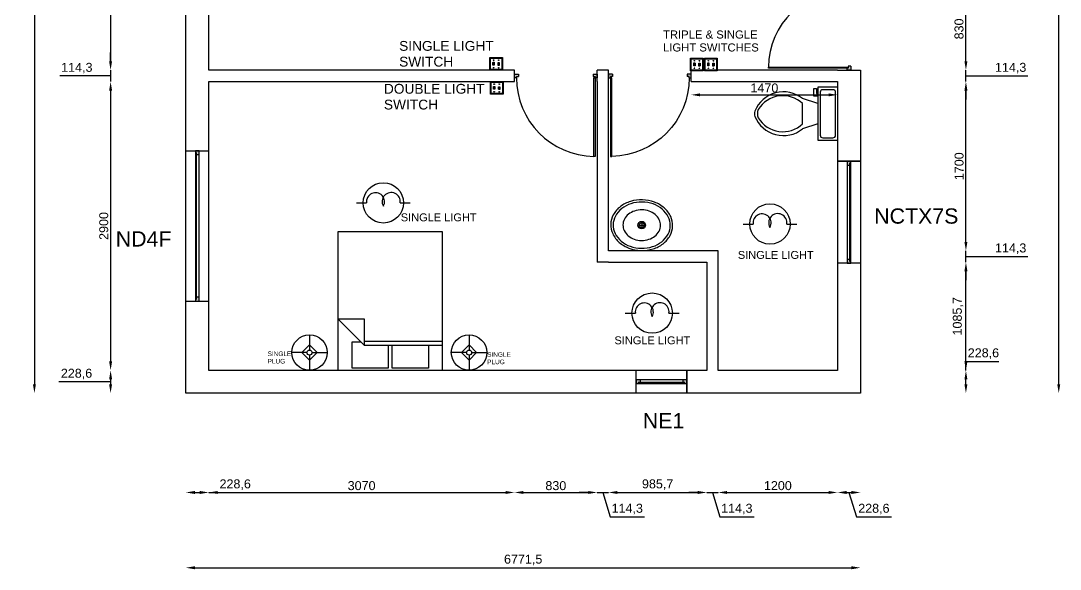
# Model space of a CAD drawing. Header units: millimetres. Extents: x 5556507 to 5811433, y 7824531 to 7923252.
# Drawn here: x 5651274 to 5661710, y 7835962 to 7841470 of the extents above; entities that cross this region are included whole.
import ezdxf

# ---------------------------------------------------------------- set-up
doc = ezdxf.new("R2010")
doc.units = ezdxf.units.MM
for name, color, linetype in [('blocks', 31, 'Continuous'), ('dimensions', 251, 'Continuous'), ('doors', 142, 'Continuous'), ('text', 8, 'Continuous'), ('wall', 7, 'Continuous'), ('windows', 22, 'Continuous')]:
    doc.layers.add(name, color=color, linetype=linetype)
doc.styles.get("Standard").update_dxf_attribs({"font": 'arial.ttf'})
doc.dimstyles.new('ISO-25', dxfattribs={"dimscale": 31, "dimtxt": 2.5, "dimasz": 2.5, "dimexe": 1.25, "dimexo": 0.625, "dimtad": 1, "dimtxsty": 'Standard', "dimcen": 2.5, "dimse1": 1, "dimse2": 1, "dimadec": 0, "dimazin": 0, "dimtfac": 1, "dimtmove": 0, "dimatfit": 3, "dimfxl": 1, "dimarcsym": 0})

# ---------------------------------------------------------------- blocks, each defined once
blk = doc.blocks.new('D')
at = {"layer": 'doors'}
h = blk.add_hatch(color=256, dxfattribs=at)
h.dxf.hatch_style = 1
h.paths.add_polyline_path([(0, 19), (-20, 19), (-20, 7), (-40, 7), (-40, -19), (0, -19)])
h.paths.add_polyline_path([(-830, -19), (-790, -19), (-790, 7), (-810, 7), (-810, 19), (-830, 19)])
for p, q in [((-790, -19), (-790, 7)), ((-40, -19), (-40, 7))]:
    blk.add_line(p, q, dxfattribs=at)
blk.add_lwpolyline([(-810, 19), (-810, 809), (-798, 809), (-798, 19)], close=True, dxfattribs=at)
for points in [[(-790, -19), (-830, -19), (-830, 19), (-810, 19)], [(-790, 7), (-810, 7), (-810, 19)], [(-20, 19), (0, 19), (0, -19), (-40, -19)], [(-20, 19), (-20, 7), (-40, 7)]]:
    blk.add_lwpolyline(points, dxfattribs=at)
blk.add_arc((-810, 19), 790, 0, 89.1298, dxfattribs=at)
blk = doc.blocks.new('*D162')
at = {"layer": 'Defpoints', "color": 0, "transparency": 16777216}
for p in [(5653161, 7837959), (5652932, 7837730), (5653161, 7836733)]:
    blk.add_point(p, dxfattribs=at)
at = {"layer": 'dimensions', "color": 0, "lineweight": -2, "transparency": 16777216}
for p, q in [((5653022, 7836733), (5653071, 7836733)), ((5653161, 7836733), (5653603, 7836733))]:
    blk.add_line(p, q, dxfattribs=at)
at = {"layer": 'dimensions', "color": 0, "transparency": 16777216}
for points in [[(5653022, 7836748), (5653022, 7836718), (5652932, 7836733)], [(5653071, 7836748), (5653071, 7836718), (5653161, 7836733)]]:
    blk.add_solid(points, dxfattribs=at)
at = {"layer": 'dimensions', "color": 0, "transparency": 16777216, "insert": (5653427, 7836811), "char_height": 90, "attachment_point": 5}
blk.add_mtext('228,6', dxfattribs=at)
blk = doc.blocks.new('*D163')
at = {"layer": 'Defpoints', "color": 0, "transparency": 16777216}
for p in [(5656231, 7840859), (5653161, 7837959), (5656231, 7836733)]:
    blk.add_point(p, dxfattribs=at)
at = {"layer": 'dimensions', "color": 0, "lineweight": -2, "transparency": 16777216}
blk.add_line((5653251, 7836733), (5656141, 7836733), dxfattribs=at)
at = {"layer": 'dimensions', "color": 0, "transparency": 16777216}
for points in [[(5653251, 7836748), (5653251, 7836718), (5653161, 7836733)], [(5656141, 7836748), (5656141, 7836718), (5656231, 7836733)]]:
    blk.add_solid(points, dxfattribs=at)
at = {"layer": 'dimensions', "color": 0, "transparency": 16777216, "insert": (5654696, 7836801), "char_height": 90, "attachment_point": 5}
blk.add_mtext('3070', dxfattribs=at)
blk = doc.blocks.new('*D130')
at = {"layer": 'Defpoints', "color": 0, "transparency": 16777216}
for p in [(5656231, 7840859), (5657061, 7839045), (5657061, 7836733)]:
    blk.add_point(p, dxfattribs=at)
at = {"layer": 'dimensions', "color": 0, "lineweight": -2, "transparency": 16777216}
blk.add_line((5656321, 7836733), (5656971, 7836733), dxfattribs=at)
at = {"layer": 'dimensions', "color": 0, "transparency": 16777216}
for points in [[(5656321, 7836748), (5656321, 7836718), (5656231, 7836733)], [(5656971, 7836748), (5656971, 7836718), (5657061, 7836733)]]:
    blk.add_solid(points, dxfattribs=at)
at = {"layer": 'dimensions', "color": 0, "transparency": 16777216, "insert": (5656646, 7836801), "char_height": 90, "attachment_point": 5}
blk.add_mtext('830', dxfattribs=at)
blk = doc.blocks.new('*D131')
at = {"layer": 'Defpoints', "color": 0, "transparency": 16777216}
for p in [(5657175, 7839159), (5657061, 7839045), (5657175, 7836733)]:
    blk.add_point(p, dxfattribs=at)
at = {"layer": 'dimensions', "color": 0, "lineweight": -2, "transparency": 16777216}
for p, q in [((5656971, 7836733), (5656881, 7836733)), ((5657061, 7836733), (5657175, 7836733)), ((5657061, 7836733), (5657175, 7836733)), ((5657118, 7836733), (5657191, 7836488)), ((5657265, 7836733), (5657355, 7836733)), ((5657191, 7836488), (5657536, 7836488))]:
    blk.add_line(p, q, dxfattribs=at)
at = {"layer": 'dimensions', "color": 0, "transparency": 16777216}
for points in [[(5656971, 7836748), (5656971, 7836718), (5657061, 7836733)], [(5657265, 7836748), (5657265, 7836718), (5657175, 7836733)]]:
    blk.add_solid(points, dxfattribs=at)
at = {"layer": 'dimensions', "color": 0, "transparency": 16777216, "insert": (5657363, 7836566), "char_height": 90, "attachment_point": 5}
blk.add_mtext('114,3', dxfattribs=at)
blk = doc.blocks.new('*D132')
at = {"layer": 'Defpoints', "color": 0, "transparency": 16777216}
for p in [(5657175, 7839159), (5658161, 7837959), (5658161, 7836733)]:
    blk.add_point(p, dxfattribs=at)
at = {"layer": 'dimensions', "color": 0, "lineweight": -2, "transparency": 16777216}
blk.add_line((5657265, 7836733), (5658071, 7836733), dxfattribs=at)
at = {"layer": 'dimensions', "color": 0, "transparency": 16777216}
for points in [[(5657265, 7836748), (5657265, 7836718), (5657175, 7836733)], [(5658071, 7836748), (5658071, 7836718), (5658161, 7836733)]]:
    blk.add_solid(points, dxfattribs=at)
at = {"layer": 'dimensions', "color": 0, "transparency": 16777216, "insert": (5657668, 7836811), "char_height": 90, "attachment_point": 5}
blk.add_mtext('985,7', dxfattribs=at)
blk = doc.blocks.new('*D133')
at = {"layer": 'Defpoints', "color": 0, "transparency": 16777216}
for p in [(5658161, 7837959), (5658275, 7837959), (5658275, 7836733)]:
    blk.add_point(p, dxfattribs=at)
at = {"layer": 'dimensions', "color": 0, "lineweight": -2, "transparency": 16777216}
for p, q in [((5658071, 7836733), (5657981, 7836733)), ((5658161, 7836733), (5658275, 7836733)), ((5658161, 7836733), (5658275, 7836733)), ((5658218, 7836733), (5658291, 7836488)), ((5658365, 7836733), (5658455, 7836733)), ((5658291, 7836488), (5658636, 7836488))]:
    blk.add_line(p, q, dxfattribs=at)
at = {"layer": 'dimensions', "color": 0, "transparency": 16777216}
for points in [[(5658071, 7836748), (5658071, 7836718), (5658161, 7836733)], [(5658365, 7836748), (5658365, 7836718), (5658275, 7836733)]]:
    blk.add_solid(points, dxfattribs=at)
at = {"layer": 'dimensions', "color": 0, "transparency": 16777216, "insert": (5658463, 7836566), "char_height": 90, "attachment_point": 5}
blk.add_mtext('114,3', dxfattribs=at)
blk = doc.blocks.new('*D134')
at = {"layer": 'Defpoints', "color": 0, "transparency": 16777216}
for p in [(5658275, 7837959), (5659475, 7837959), (5659475, 7836733)]:
    blk.add_point(p, dxfattribs=at)
at = {"layer": 'dimensions', "color": 0, "lineweight": -2, "transparency": 16777216}
blk.add_line((5658365, 7836733), (5659385, 7836733), dxfattribs=at)
at = {"layer": 'dimensions', "color": 0, "transparency": 16777216}
for points in [[(5658365, 7836748), (5658365, 7836718), (5658275, 7836733)], [(5659385, 7836748), (5659385, 7836718), (5659475, 7836733)]]:
    blk.add_solid(points, dxfattribs=at)
at = {"layer": 'dimensions', "color": 0, "transparency": 16777216, "insert": (5658875, 7836801), "char_height": 90, "attachment_point": 5}
blk.add_mtext('1200', dxfattribs=at)
blk = doc.blocks.new('*D128')
at = {"layer": 'Defpoints', "color": 0, "transparency": 16777216}
for p in [(5659475, 7837959), (5659704, 7837730), (5659704, 7836733)]:
    blk.add_point(p, dxfattribs=at)
at = {"layer": 'dimensions', "color": 0, "lineweight": -2, "transparency": 16777216}
for p, q in [((5659565, 7836733), (5659614, 7836733)), ((5659589, 7836733), (5659663, 7836488)), ((5659663, 7836488), (5660015, 7836488))]:
    blk.add_line(p, q, dxfattribs=at)
at = {"layer": 'dimensions', "color": 0, "transparency": 16777216}
for points in [[(5659565, 7836748), (5659565, 7836718), (5659475, 7836733)], [(5659614, 7836748), (5659614, 7836718), (5659704, 7836733)]]:
    blk.add_solid(points, dxfattribs=at)
at = {"layer": 'dimensions', "color": 0, "transparency": 16777216, "insert": (5659839, 7836566), "char_height": 90, "attachment_point": 5}
blk.add_mtext('228,6', dxfattribs=at)
blk = doc.blocks.new('*D129')
at = {"layer": 'Defpoints', "color": 0, "transparency": 16777216}
for p in [(5652932, 7837730), (5659704, 7837730), (5659704, 7835977)]:
    blk.add_point(p, dxfattribs=at)
at = {"layer": 'dimensions', "color": 0, "lineweight": -2, "transparency": 16777216}
blk.add_line((5653022, 7835977), (5659614, 7835977), dxfattribs=at)
at = {"layer": 'dimensions', "color": 0, "transparency": 16777216}
for points in [[(5653022, 7835992), (5653022, 7835962), (5652932, 7835977)], [(5659614, 7835992), (5659614, 7835962), (5659704, 7835977)]]:
    blk.add_solid(points, dxfattribs=at)
at = {"layer": 'dimensions', "color": 0, "transparency": 16777216, "insert": (5656318, 7836055), "char_height": 90, "attachment_point": 5}
blk.add_mtext('6771,5', dxfattribs=at)
blk = doc.blocks.new('*D135')
at = {"layer": 'Defpoints', "color": 0, "transparency": 16777216}
for p in [(5659475, 7837959), (5660763, 7837959), (5659704, 7837730)]:
    blk.add_point(p, dxfattribs=at)
at = {"layer": 'dimensions', "color": 0, "lineweight": -2, "transparency": 16777216}
for p, q in [((5660763, 7837959), (5660763, 7838049)), ((5660763, 7838049), (5661092, 7838049)), ((5660763, 7837820), (5660763, 7837869))]:
    blk.add_line(p, q, dxfattribs=at)
at = {"layer": 'dimensions', "color": 0, "transparency": 16777216}
for points in [[(5660748, 7837869), (5660778, 7837869), (5660763, 7837959)], [(5660748, 7837820), (5660778, 7837820), (5660763, 7837730)]]:
    blk.add_solid(points, dxfattribs=at)
at = {"layer": 'dimensions', "color": 0, "transparency": 16777216, "insert": (5660939, 7838127), "char_height": 90, "attachment_point": 5}
blk.add_mtext('228,6', dxfattribs=at)
blk = doc.blocks.new('*D136')
at = {"layer": 'Defpoints', "color": 0, "transparency": 16777216}
for p in [(5658161, 7839045), (5660763, 7839045), (5659475, 7837959)]:
    blk.add_point(p, dxfattribs=at)
at = {"layer": 'dimensions', "color": 0, "lineweight": -2, "transparency": 16777216}
blk.add_line((5660763, 7838049), (5660763, 7838955), dxfattribs=at)
at = {"layer": 'dimensions', "color": 0, "transparency": 16777216}
for points in [[(5660748, 7838955), (5660778, 7838955), (5660763, 7839045)], [(5660748, 7838049), (5660778, 7838049), (5660763, 7837959)]]:
    blk.add_solid(points, dxfattribs=at)
at = {"layer": 'dimensions', "color": 0, "transparency": 16777216, "insert": (5660685, 7838502), "char_height": 90, "attachment_point": 5, "rotation": 90}
blk.add_mtext('1085,7', dxfattribs=at)
blk = doc.blocks.new('*D137')
at = {"layer": 'Defpoints', "color": 0, "transparency": 16777216}
for p in [(5658275, 7839159), (5660763, 7839159), (5658161, 7839045)]:
    blk.add_point(p, dxfattribs=at)
at = {"layer": 'dimensions', "color": 0, "lineweight": -2, "transparency": 16777216}
for p, q in [((5660763, 7839249), (5660763, 7839339)), ((5660763, 7839045), (5660763, 7839159)), ((5660763, 7839045), (5660763, 7839159)), ((5660763, 7839102), (5661040, 7839102)), ((5661040, 7839102), (5661384, 7839102)), ((5660763, 7838955), (5660763, 7838865))]:
    blk.add_line(p, q, dxfattribs=at)
at = {"layer": 'dimensions', "color": 0, "transparency": 16777216}
for points in [[(5660748, 7839249), (5660778, 7839249), (5660763, 7839159)], [(5660748, 7838955), (5660778, 7838955), (5660763, 7839045)]]:
    blk.add_solid(points, dxfattribs=at)
at = {"layer": 'dimensions', "color": 0, "transparency": 16777216, "insert": (5661212, 7839180), "char_height": 90, "attachment_point": 5}
blk.add_mtext('114,3', dxfattribs=at)
blk = doc.blocks.new('*D138')
at = {"layer": 'Defpoints', "color": 0, "transparency": 16777216}
for p in [(5659475, 7840859), (5660763, 7840859), (5658275, 7839159)]:
    blk.add_point(p, dxfattribs=at)
at = {"layer": 'dimensions', "color": 0, "lineweight": -2, "transparency": 16777216}
blk.add_line((5660763, 7839249), (5660763, 7840769), dxfattribs=at)
at = {"layer": 'dimensions', "color": 0, "transparency": 16777216}
for points in [[(5660748, 7840769), (5660778, 7840769), (5660763, 7840859)], [(5660748, 7839249), (5660778, 7839249), (5660763, 7839159)]]:
    blk.add_solid(points, dxfattribs=at)
at = {"layer": 'dimensions', "color": 0, "transparency": 16777216, "insert": (5660695, 7840009), "char_height": 90, "attachment_point": 5, "rotation": 90}
blk.add_mtext('1700', dxfattribs=at)
blk = doc.blocks.new('*D139')
at = {"layer": 'Defpoints', "color": 0, "transparency": 16777216}
for p in [(5659704, 7840973), (5660763, 7840973), (5659475, 7840859)]:
    blk.add_point(p, dxfattribs=at)
at = {"layer": 'dimensions', "color": 0, "lineweight": -2, "transparency": 16777216}
for p, q in [((5660763, 7841063), (5660763, 7841153)), ((5660763, 7840859), (5660763, 7840973)), ((5660763, 7840859), (5660763, 7840973)), ((5660763, 7840916), (5661040, 7840916)), ((5661040, 7840916), (5661384, 7840916)), ((5660763, 7840769), (5660763, 7840679))]:
    blk.add_line(p, q, dxfattribs=at)
at = {"layer": 'dimensions', "color": 0, "transparency": 16777216}
for points in [[(5660748, 7841063), (5660778, 7841063), (5660763, 7840973)], [(5660748, 7840769), (5660778, 7840769), (5660763, 7840859)]]:
    blk.add_solid(points, dxfattribs=at)
at = {"layer": 'dimensions', "color": 0, "transparency": 16777216, "insert": (5661212, 7840994), "char_height": 90, "attachment_point": 5}
blk.add_mtext('114,3', dxfattribs=at)
blk = doc.blocks.new('*D140')
at = {"layer": 'Defpoints', "color": 0, "transparency": 16777216}
for p in [(5659704, 7841803), (5660763, 7841803), (5659704, 7840973)]:
    blk.add_point(p, dxfattribs=at)
at = {"layer": 'dimensions', "color": 0, "lineweight": -2, "transparency": 16777216}
blk.add_line((5660763, 7841063), (5660763, 7841713), dxfattribs=at)
at = {"layer": 'dimensions', "color": 0, "transparency": 16777216}
for points in [[(5660748, 7841713), (5660778, 7841713), (5660763, 7841803)], [(5660748, 7841063), (5660778, 7841063), (5660763, 7840973)]]:
    blk.add_solid(points, dxfattribs=at)
at = {"layer": 'dimensions', "color": 0, "transparency": 16777216, "insert": (5660694, 7841388), "char_height": 90, "attachment_point": 5, "rotation": 90}
blk.add_mtext('830', dxfattribs=at)
blk = doc.blocks.new('*D127')
at = {"layer": 'Defpoints', "color": 0, "transparency": 16777216}
for p in [(5659704, 7848816), (5661695, 7848816), (5659704, 7837730)]:
    blk.add_point(p, dxfattribs=at)
at = {"layer": 'dimensions', "color": 0, "lineweight": -2, "transparency": 16777216}
blk.add_line((5661695, 7837820), (5661695, 7848726), dxfattribs=at)
at = {"layer": 'dimensions', "color": 0, "transparency": 16777216}
for points in [[(5661680, 7848726), (5661710, 7848726), (5661695, 7848816)], [(5661680, 7837820), (5661710, 7837820), (5661695, 7837730)]]:
    blk.add_solid(points, dxfattribs=at)
at = {"layer": 'dimensions', "color": 0, "transparency": 16777216, "insert": (5661617, 7843273), "char_height": 90, "attachment_point": 5, "rotation": 90}
blk.add_mtext('11085,8', dxfattribs=at)
blk = doc.blocks.new('*D143')
at = {"layer": 'Defpoints', "color": 0, "transparency": 16777216}
for p in [(5658005, 7840859), (5659475, 7840859), (5659475, 7840726)]:
    blk.add_point(p, dxfattribs=at)
at = {"layer": 'dimensions', "color": 0, "lineweight": -2, "transparency": 16777216}
blk.add_line((5658095, 7840726), (5659385, 7840726), dxfattribs=at)
at = {"layer": 'dimensions', "color": 0, "transparency": 16777216}
for points in [[(5658095, 7840741), (5658095, 7840711), (5658005, 7840726)], [(5659385, 7840741), (5659385, 7840711), (5659475, 7840726)]]:
    blk.add_solid(points, dxfattribs=at)
at = {"layer": 'dimensions', "color": 0, "transparency": 16777216, "insert": (5658740, 7840795), "char_height": 90, "attachment_point": 5}
blk.add_mtext('1470', dxfattribs=at)
blk = doc.blocks.new('*D155')
at = {"layer": 'Defpoints', "color": 0, "transparency": 16777216}
for p in [(5653161, 7845473), (5652176, 7840973), (5653161, 7840973)]:
    blk.add_point(p, dxfattribs=at)
at = {"layer": 'dimensions', "color": 0, "lineweight": -2, "transparency": 16777216}
blk.add_line((5652176, 7845383), (5652176, 7841063), dxfattribs=at)
at = {"layer": 'dimensions', "color": 0, "transparency": 16777216}
for points in [[(5652161, 7845383), (5652191, 7845383), (5652176, 7845473)], [(5652161, 7841063), (5652191, 7841063), (5652176, 7840973)]]:
    blk.add_solid(points, dxfattribs=at)
at = {"layer": 'dimensions', "color": 0, "transparency": 16777216, "insert": (5652108, 7843223), "char_height": 90, "attachment_point": 5, "rotation": 90}
blk.add_mtext('4500', dxfattribs=at)
blk = doc.blocks.new('*D156')
at = {"layer": 'Defpoints', "color": 0, "transparency": 16777216}
for p in [(5653161, 7840973), (5652176, 7840859), (5653161, 7840859)]:
    blk.add_point(p, dxfattribs=at)
at = {"layer": 'dimensions', "color": 0, "lineweight": -2, "transparency": 16777216}
for p, q in [((5652176, 7841063), (5652176, 7841153)), ((5652010, 7840916), (5651665, 7840916)), ((5652176, 7840916), (5652010, 7840916)), ((5652176, 7840973), (5652176, 7840859)), ((5652176, 7840973), (5652176, 7840859)), ((5652176, 7840769), (5652176, 7840679))]:
    blk.add_line(p, q, dxfattribs=at)
at = {"layer": 'dimensions', "color": 0, "transparency": 16777216}
for points in [[(5652161, 7841063), (5652191, 7841063), (5652176, 7840973)], [(5652161, 7840769), (5652191, 7840769), (5652176, 7840859)]]:
    blk.add_solid(points, dxfattribs=at)
at = {"layer": 'dimensions', "color": 0, "transparency": 16777216, "insert": (5651837, 7840994), "char_height": 90, "attachment_point": 5}
blk.add_mtext('114,3', dxfattribs=at)
blk = doc.blocks.new('*D157')
at = {"layer": 'Defpoints', "color": 0, "transparency": 16777216}
for p in [(5653161, 7840859), (5652176, 7837959), (5653161, 7837959)]:
    blk.add_point(p, dxfattribs=at)
at = {"layer": 'dimensions', "color": 0, "lineweight": -2, "transparency": 16777216}
blk.add_line((5652176, 7840769), (5652176, 7838049), dxfattribs=at)
at = {"layer": 'dimensions', "color": 0, "transparency": 16777216}
for points in [[(5652161, 7840769), (5652191, 7840769), (5652176, 7840859)], [(5652161, 7838049), (5652191, 7838049), (5652176, 7837959)]]:
    blk.add_solid(points, dxfattribs=at)
at = {"layer": 'dimensions', "color": 0, "transparency": 16777216, "insert": (5652108, 7839409), "char_height": 90, "attachment_point": 5, "rotation": 90}
blk.add_mtext('2900', dxfattribs=at)
blk = doc.blocks.new('*D158')
at = {"layer": 'Defpoints', "color": 0, "transparency": 16777216}
for p in [(5653161, 7837959), (5652176, 7837730), (5652932, 7837730)]:
    blk.add_point(p, dxfattribs=at)
at = {"layer": 'dimensions', "color": 0, "lineweight": -2, "transparency": 16777216}
for p, q in [((5652176, 7837869), (5652176, 7837820)), ((5652010, 7837845), (5651658, 7837845)), ((5652176, 7837845), (5652010, 7837845))]:
    blk.add_line(p, q, dxfattribs=at)
at = {"layer": 'dimensions', "color": 0, "transparency": 16777216}
for points in [[(5652161, 7837869), (5652191, 7837869), (5652176, 7837959)], [(5652161, 7837820), (5652191, 7837820), (5652176, 7837730)]]:
    blk.add_solid(points, dxfattribs=at)
at = {"layer": 'dimensions', "color": 0, "transparency": 16777216, "insert": (5651834, 7837922), "char_height": 90, "attachment_point": 5}
blk.add_mtext('228,6', dxfattribs=at)
blk = doc.blocks.new('*D159')
at = {"layer": 'Defpoints', "color": 0, "transparency": 16777216}
for p in [(5652932, 7848816), (5651411, 7837730), (5652932, 7837730)]:
    blk.add_point(p, dxfattribs=at)
at = {"layer": 'dimensions', "color": 0, "lineweight": -2, "transparency": 16777216}
blk.add_line((5651411, 7848726), (5651411, 7837820), dxfattribs=at)
at = {"layer": 'dimensions', "color": 0, "transparency": 16777216}
for points in [[(5651396, 7848726), (5651426, 7848726), (5651411, 7848816)], [(5651396, 7837820), (5651426, 7837820), (5651411, 7837730)]]:
    blk.add_solid(points, dxfattribs=at)
at = {"layer": 'dimensions', "color": 0, "transparency": 16777216, "insert": (5651333, 7843273), "char_height": 90, "attachment_point": 5, "rotation": 90}
blk.add_mtext('11085,8', dxfattribs=at)
blk = doc.blocks.new('Toilet - top')
for p, q in [((9.5, -6), (9.5, -2)), ((-8, -8.5), (-8, -8)), ((-7, -8), (-7, -9.5)), ((-4, -8), (-6, -14)), ((4, -8), (6, -14)), ((-10, -8.5), (-8, -8.5)), ((-10, -9.5), (-10, -8.5)), ((-7, -9.5), (-10, -9.5)), ((4, -14), (-4, -14))]:
    blk.add_line(p, q)
blk.add_lwpolyline([(10.5, -8), (10.5, 0), (-10.5, 0), (-10.5, -8)], close=True)
for points in [[(-9.5, -2), (-9.5, -6)], [(8.5, -1), (-8.5, -1)], [(-8.5, -7), (8.5, -7)]]:
    blk.add_lwpolyline(points)
for centre, radius, start, end in [((-8.62, -1.88), 0.884, 81.8699, 188.1301), ((8.62, -1.88), 0.884, 351.8699, 98.1301), ((-8.62, -6.12), 0.884, 171.8699, 278.1301), ((8.62, -6.12), 0.884, 261.8699, 8.1301), ((3.52, -21.58), 12.17, 141.4691, 247.9714), ((4.2, -21.82), 11.33, 136.3677, 238.9468), ((-3.52, -21.58), 12.17, 292.0284, 38.5307), ((-4.2, -21.82), 11.33, 301.053, 43.6321), ((0, -27.88), 4, 245.7318, 294.2682), ((0, -29), 4, 254.8605, 285.1395)]:
    blk.add_arc(centre, radius, start, end)
blk = doc.blocks.new('Sink - Oval top')
for p, q in [((-1, 0), (1, 0)), ((0, 1), (0, -1))]:
    blk.add_line(p, q)
at = {"linetype": 'Continuous'}
for points in [[(-12.23, 0.39, 0.117634), (-11.46, -3.36, 0.104469), (-8.88, -6.8, 0.090016), (-5.08, -9.07, 0.08192), (-0.32, -10.02, 0.08192), (4.49, -9.38, 0.090016), (8.42, -7.36, 0.104469), (11.22, -4.09, 0.117634), (12.23, -0.39, 0.117634), (11.46, 3.36, 0.104469), (8.88, 6.8, 0.090016), (5.08, 9.07, 0.08192), (0.32, 10.02, 0.08192), (-4.49, 9.38, 0.090016), (-8.42, 7.36, 0.104469), (-11.22, 4.09, 0.117634)], [(-11.29, 0.16, 0.118622), (-10.52, -3.25, 0.104678), (-8.07, -6.36, 0.089562), (-4.54, -8.37, 0.081185), (-0.13, -9.15, 0.081185), (4.3, -8.49, 0.089562), (7.89, -6.58, 0.104678), (10.42, -3.55, 0.118622), (11.29, -0.16, 0.118622), (10.52, 3.25, 0.104678), (8.07, 6.36, 0.089562), (4.54, 8.37, 0.081185), (0.13, 9.15, 0.081185), (-4.3, 8.49, 0.089562), (-7.89, 6.58, 0.104678), (-10.42, 3.55, 0.118622)], [(-7.42, 0.08, 0.118283), (-6.91, -2.17, 0.104607), (-5.29, -4.21, 0.089718), (-2.97, -5.53, 0.081436), (-0.07, -6.04, 0.081436), (2.84, -5.59, 0.089718), (5.2, -4.33, 0.104607), (6.86, -2.32, 0.118283), (7.42, -0.08, 0.118283), (6.91, 2.17, 0.104607), (5.29, 4.21, 0.089718), (2.97, 5.53, 0.081436), (0.07, 6.04, 0.081436), (-2.84, 5.59, 0.089718), (-5.2, 4.33, 0.104607), (-6.86, 2.32, 0.118283)]]:
    blk.add_lwpolyline(points, format="xyb", close=True, dxfattribs=at)
for radius in [1.5, 1]:
    blk.add_circle((0, 0), radius)
blk = doc.blocks.new('Bed - Queen')
at = {"linetype": 'Continuous'}
for p, q in [((0, -80.00003), (0, 0)), ((0, 0), (59.99999, 0)), ((59.99999, 0), (59.99999, -80.00003)), ((7.99999, -1.2), (28.79998, -1.2)), ((7.99999, -14.4), (7.99999, -1.2)), ((28.79998, -1.2), (28.79998, -14.4)), ((31.19999, -1.2), (51.99999, -1.2)), ((31.19999, -14.4), (31.19999, -1.2)), ((51.99999, -1.2), (51.99999, -16.4)), ((0, -14.4), (44.8, -14.4)), ((44.8, -16.8), (0, -16.8)), ((59.99999, -29.6), (44.8, -14.4)), ((44.8, -14.4), (44.8, -29.6)), ((51.99999, -16.4), (46.79936, -16.4)), ((44.8, -29.6), (59.99999, -29.6)), ((59.99999, -80.00003), (0, -80.00003))]:
    blk.add_line(p, q, dxfattribs=at)
blk = doc.blocks.new('Lamp - Table')
at = {"linetype": 'Continuous'}
for p, q in [((0, 7), (0, 1)), ((-1, 0), (-7, 0)), ((0, 3), (-3, 0)), ((-3, 0), (0, -3)), ((3, 0), (0, 3)), ((0, -3), (3, 0)), ((1, 0), (7, 0)), ((0, -1), (0, -7))]:
    blk.add_line(p, q, dxfattribs=at)
for radius in [7, 1]:
    blk.add_circle((0, 0), radius, dxfattribs=at)
blk = doc.blocks.new('Light Switch - Dual')
for p, q in [((-2.25, 4.75), (-2.5, 5)), ((-2.25, 4.75), (2.25, 4.75)), ((-2.25, 0.25), (-2.25, 4.75)), ((2.25, 4.75), (2.5, 5)), ((2.25, 4.75), (2.25, 0.25)), ((-2.25, 0.25), (-2.5, 0)), ((2.25, 0.25), (-2.25, 0.25)), ((-0.7854, 2.5), (-1.2183, 2.5)), ((-0.875, 4), (-1.125, 4)), ((-0.875, 1), (-1.125, 1)), ((0.7854, 2.5), (1.2182, 2.5)), ((0.875, 4), (1.125, 4)), ((0.875, 1), (1.125, 1)), ((2.25, 0.25), (2.5, 0))]:
    blk.add_line(p, q)
for points in [[(-2.5, 0), (-2.5, 5), (2.5, 5), (2.5, 0)], [(-0.78, 3.125), (-0.78, 2), (-1.22, 2), (-1.22, 3.125)], [(0.78, 1.875), (0.78, 3), (1.22, 3), (1.22, 1.875)]]:
    blk.add_lwpolyline(points, close=True)
for points in [[(-0.7818, 3), (-0.75, 3), (-0.75, 2), (-1.25, 2), (-1.25, 3), (-1.2219, 3)], [(0.7817, 2), (0.75, 2), (0.75, 3), (1.25, 3), (1.25, 2), (1.2219, 2)]]:
    blk.add_lwpolyline(points)
for centre in [(-1, 4), (1, 4), (-1, 1), (1, 1)]:
    blk.add_circle(centre, 0.125)
blk = doc.blocks.new('Lamp - Incandescent')
at = {"color": 7}
for p, q in [((0, 0), (0.075, 0)), ((0.325, 0), (0.4, 0))]:
    blk.add_line(p, q, dxfattribs=at)
blk.add_circle((0.2, 0), 0.15, dxfattribs=at)
for centre, radius, start, end in [((0.141667, 0.008333), 0.067185, 330.2551, 187.125), ((0.258088, 0.009558), 0.067591, 351.8699, 210.75)]:
    blk.add_arc(centre, radius, start, end, dxfattribs=at)

msp = doc.modelspace()

# ---------------------------------------------------------------- hatches: boundary and pattern name
at = {"layer": 'windows'}
h = msp.add_hatch(color=256, dxfattribs=at)
h.dxf.hatch_style = 1
h.paths.add_polyline_path([(5653065.491, 7838693.486), (5653040.091, 7838693.486), (5653040.091, 7838673.486), (5653027.491, 7838673.486), (5653027.491, 7838653.486), (5653065.491, 7838653.486)])
h.paths.add_polyline_path([(5653040.091, 7840144.486), (5653040.091, 7840124.486), (5653065.491, 7840124.486), (5653065.491, 7840164.486), (5653027.491, 7840164.486), (5653027.491, 7840144.486)])
h = msp.add_hatch(color=256, dxfattribs=at)
h.dxf.hatch_style = 1
h.paths.add_polyline_path([(5659608.391, 7840058.986), (5659608.391, 7840038.986), (5659595.791, 7840038.986), (5659595.791, 7840018.986), (5659570.391, 7840018.986), (5659570.391, 7840058.986)])
h.paths.add_polyline_path([(5659608.391, 7839056.986), (5659608.391, 7839036.986), (5659570.391, 7839036.986), (5659570.391, 7839076.986), (5659595.791, 7839076.986), (5659595.791, 7839056.986)])
h = msp.add_hatch(color=256, dxfattribs=at)
h.dxf.hatch_style = 1
h.paths.add_polyline_path([(5657472.791, 7837825.686), (5657452.791, 7837825.686), (5657452.791, 7837863.686), (5657492.791, 7837863.686), (5657492.791, 7837838.286), (5657472.791, 7837838.286)])
h.paths.add_polyline_path([(5657960.791, 7837825.686), (5657940.791, 7837825.686), (5657940.791, 7837838.286), (5657920.791, 7837838.286), (5657920.791, 7837863.686), (5657960.791, 7837863.686)])

# ---------------------------------------------------------------- linework, layer by layer
at = {"layer": 'wall'}
for p, q in [((5652932.191, 7837730.386), (5652932.191, 7848816.186)), ((5653160.791, 7840973.286), (5653160.791, 7845473.286)), ((5656230.791, 7840973.286), (5653160.791, 7840973.286)), ((5656230.791, 7840858.986), (5656230.791, 7840973.286)), ((5657175.091, 7840973.286), (5657060.791, 7840973.286)), ((5657060.791, 7840858.986), (5657060.791, 7840973.286)), ((5657175.091, 7840858.986), (5657175.091, 7840973.286)), ((5659475.091, 7840973.286), (5658005.091, 7840973.286)), ((5658005.091, 7840858.986), (5658005.091, 7840973.286)), ((5659475.091, 7840973.286), (5659703.691, 7840973.286)), ((5659703.691, 7840973.286), (5659703.691, 7837730.386)), ((5653160.791, 7840858.986), (5656230.791, 7840858.986)), ((5653160.791, 7837958.986), (5653160.791, 7840858.986)), ((5657060.791, 7840858.986), (5657060.791, 7839044.686)), ((5657175.091, 7839158.986), (5657175.091, 7840858.986)), ((5658005.091, 7840858.986), (5659475.091, 7840858.986)), ((5659475.091, 7840858.986), (5659475.091, 7837958.986)), ((5658275.091, 7839158.986), (5657175.091, 7839158.986)), ((5658275.091, 7839044.686), (5658275.091, 7839158.986)), ((5657175.091, 7839044.686), (5657060.791, 7839044.686)), ((5657175.091, 7839044.686), (5658160.791, 7839044.686)), ((5658160.791, 7839044.686), (5658160.791, 7837958.986)), ((5658275.091, 7837958.986), (5658275.091, 7839044.686)), ((5657060.791, 7837958.986), (5653160.791, 7837958.986)), ((5657175.091, 7837958.986), (5657060.791, 7837958.986)), ((5658160.791, 7837958.986), (5657175.091, 7837958.986)), ((5659475.091, 7837958.986), (5658275.091, 7837958.986)), ((5659703.691, 7837730.386), (5652932.191, 7837730.386))]:
    msp.add_line(p, q, dxfattribs=at)
at = {"layer": 'windows'}
for p, q in [((5652932.191, 7840164.486), (5653160.791, 7840164.486)), ((5653065.491, 7840124.486), (5653040.091, 7840124.486)), ((5659475.091, 7840058.986), (5659703.691, 7840058.986)), ((5659703.691, 7840058.986), (5659475.091, 7840058.986)), ((5659570.391, 7840018.986), (5659595.791, 7840018.986)), ((5653027.491, 7839408.986), (5653040.091, 7839408.986)), ((5659703.691, 7839036.986), (5659475.091, 7839036.986)), ((5659570.391, 7839076.986), (5659595.791, 7839076.986)), ((5653065.491, 7838693.486), (5653040.091, 7838693.486)), ((5652932.191, 7838653.486), (5653160.791, 7838653.486)), ((5657452.791, 7837730.386), (5657452.791, 7837958.986)), ((5657492.791, 7837863.686), (5657492.791, 7837838.286)), ((5657920.791, 7837863.686), (5657920.791, 7837838.286)), ((5657960.791, 7837958.986), (5657960.791, 7837730.386)), ((5657960.791, 7837730.386), (5657960.791, 7837958.986))]:
    msp.add_line(p, q, dxfattribs=at)
for points in [[(5653027.491, 7840164.486), (5653027.491, 7838653.486), (5653065.491, 7838653.486), (5653065.491, 7840164.486)], [(5653027.491, 7840144.486), (5653027.491, 7838673.486), (5653040.091, 7838673.486), (5653040.091, 7840144.486)], [(5659608.391, 7839036.986), (5659608.391, 7840058.986), (5659570.391, 7840058.986), (5659570.391, 7839036.986)], [(5659608.391, 7839056.986), (5659608.391, 7840038.986), (5659595.791, 7840038.986), (5659595.791, 7839056.986)], [(5657452.791, 7837825.686), (5657960.791, 7837825.686), (5657960.791, 7837863.686), (5657452.791, 7837863.686)], [(5657472.791, 7837825.686), (5657940.791, 7837825.686), (5657940.791, 7837838.286), (5657472.791, 7837838.286)]]:
    msp.add_lwpolyline(points, close=True, dxfattribs=at)

# ---------------------------------------------------------------- block references
at = {"layer": 'blocks'}
for name, p, xscale, yscale, zscale in [('Light Switch - Dual', (5656046.702, 7840973.286), 25.4, 25.4, 25.4), ('Light Switch - Dual', (5658062.241, 7840966.936), 25.4, 25.4, 25.4), ('Light Switch - Dual', (5658202.509, 7840966.936), 25.4, 25.4, 25.4), ('Light Switch - Dual', (5656052.488, 7840731.986), 25.4, 25.4, 25.4), ('Lamp - Incandescent', (5654644.432, 7839641.112), 1350.682649098947, 1350.682649098947, 1350.682649098947), ('Sink - Oval top', (5657508.147, 7839417.448), 25.4, 25.4, 25.4), ('Lamp - Incandescent', (5658525.399, 7839428.929), 1350.682649098947, 1350.682649098947, 1350.682649098947), ('Lamp - Incandescent', (5657342.996, 7838534.186), 1350.682649098947, 1350.682649098947, 1350.682649098947), ('Lamp - Table', (5654173.214, 7838138.062), 25.4, 25.4, 25.4), ('Lamp - Table', (5655774.566, 7838138.062), 25.4, 25.4, 25.4)]:
    msp.add_blockref(name, p, dxfattribs=dict(at, xscale=xscale, yscale=yscale, zscale=zscale))
for name, p, xscale, yscale, zscale, rotation in [('Toilet - top', (5659478.779, 7840536.497), 25.4, 25.4, 25.4, 270), ('Bed - Queen', (5655505.793, 7837958.986), 17.41372435728143, 17.41372435728143, 17.41372435728143, 180)]:
    msp.add_blockref(name, p, dxfattribs=dict(at, xscale=xscale, yscale=yscale, zscale=zscale, rotation=rotation))
at = {"layer": 'windows'}
for p, rotation in [((5659589.391, 7841803.286), 90), ((5656230.791, 7840916.136), 180)]:
    msp.add_blockref('D', p, dxfattribs=dict(at, rotation=rotation))
at = {"layer": 'windows', "xscale": -1, "rotation": 180}
msp.add_blockref('D', (5658005.091, 7840916.136), dxfattribs=at)

# ---------------------------------------------------------------- texts
at = {"layer": 'text'}
for s, height, p in [('TRIPLE & SINGLE', 80.94592, (5657722.261, 7841291.553)), ('SINGLE LIGHT', 98.63323, (5655072.623, 7841168.473)), ('LIGHT SWITCHES', 80.94592, (5657722.261, 7841161.521)), ('SWITCH', 98.6332, (5655072.623, 7841010.028)), ('DOUBLE LIGHT', 98.63323, (5654919.995, 7840737.484)), ('SWITCH', 98.6332, (5654919.995, 7840579.038)), ('SINGLE LIGHT', 79.11516, (5655089.168, 7839456.304)), ('NCTX7S', 153.4078, (5659842.188, 7839432.457)), ('ND4F', 153.4078, (5652227.556, 7839202.835)), ('SINGLE LIGHT', 79.11516, (5658473.329, 7839079.159)), ('SINGLE LIGHT', 79.11516, (5657234.236, 7838221.32)), ('SINGLE', 46.3547, (5653752.3, 7838102.654)), ('PLUG', 46.3547, (5653752.3, 7838028.189)), ('SINGLE', 46.3547, (5655956.693, 7838095.342)), ('PLUG', 46.3547, (5655956.693, 7838020.877)), ('NE1', 153.4078, (5657519.085, 7837376.79))]:
    msp.add_text(s, height=height, dxfattribs=at).set_placement(p)

# ---------------------------------------------------------------- dimensions: what is measured, and where the dimension line sits
at = {"layer": 'dimensions'}
for base, p1, p2, override, picture, middle in [((5651411.172, 7837730.386), (5652932.191, 7848816.186), (5652932.191, 7837730.386), {"dimscale": 36, "dimtoh": 1}, '*D159', (5651333.451, 7843273.286)), ((5661694.699, 7848816.186), (5659703.691, 7837730.386), (5659703.691, 7848816.186), {"dimscale": 36, "dimtoh": 1}, '*D127', (5661616.978, 7843273.286)), ((5652176.308, 7840973.286), (5653160.791, 7845473.286), (5653160.791, 7840973.286), {"dimscale": 36, "dimtoh": 1, "dimtmove": 1}, '*D155', (5652107.857, 7843223.286)), ((5660762.976, 7841803.286), (5659703.691, 7840973.286), (5659703.691, 7841803.286), {"dimscale": 36, "dimtoh": 1, "dimtmove": 1}, '*D140', (5660694.494, 7841388.286)), ((5652176.308, 7840858.986), (5653160.791, 7840973.286), (5653160.791, 7840858.986), {"dimscale": 36, "dimtoh": 1, "dimtmove": 1}, '*D156', (5651987.115, 7840993.858)), ((5660762.976, 7840973.286), (5659475.091, 7840858.986), (5659703.691, 7840973.286), {"dimscale": 36, "dimtoh": 1, "dimtmove": 1}, '*D139', (5661062.613, 7840993.858)), ((5652176.308, 7837958.986), (5653160.791, 7840858.986), (5653160.791, 7837958.986), {"dimscale": 36, "dimtoh": 1, "dimtmove": 1}, '*D157', (5652107.826, 7839408.986)), ((5660762.976, 7840858.986), (5658275.091, 7839158.986), (5659475.091, 7840858.986), {"dimscale": 36, "dimtoh": 1, "dimtmove": 1}, '*D138', (5660694.525, 7840008.986)), ((5660762.976, 7839158.986), (5658160.791, 7839044.686), (5658275.091, 7839158.986), {"dimscale": 36, "dimtoh": 1, "dimtmove": 1}, '*D137', (5661062.613, 7839179.558)), ((5660762.976, 7839044.686), (5659475.091, 7837958.986), (5658160.791, 7839044.686), {"dimscale": 36, "dimtoh": 1, "dimtmove": 1}, '*D136', (5660685.254, 7838501.836)), ((5660762.976, 7837958.986), (5659703.691, 7837730.386), (5659475.091, 7837958.986), {"dimscale": 36, "dimtoh": 1}, '*D135', (5660938.986, 7838126.708)), ((5652176.308, 7837730.386), (5653160.791, 7837958.986), (5652932.191, 7837730.386), {"dimscale": 36, "dimtoh": 1, "dimtmove": 1}, '*D158', (5651987.115, 7837922.408))]:
    dim = msp.add_linear_dim(base=base, p1=p1, p2=p2, angle=90, dimstyle='ISO-25', override=override, dxfattribs=at)
    dim.commit()
    dim.dimension.update_dxf_attribs({"geometry": picture, "text_midpoint": middle})
for base, p1, p2, override, picture, middle in [((5656230.791, 7836732.806), (5653160.791, 7837958.986), (5656230.791, 7840858.986), {"dimscale": 36, "dimtmove": 1}, '*D163', (5654695.791, 7836801.257)), ((5657060.791, 7836732.806), (5656230.791, 7840858.986), (5657060.791, 7839044.686), {"dimscale": 36, "dimtmove": 1}, '*D130', (5656645.791, 7836801.288)), ((5659475.091, 7840726.463), (5658005.091, 7840858.986), (5659475.091, 7840858.986), {"dimscale": 36, "dimtoh": 1}, '*D143', (5658740.091, 7840794.914)), ((5657175.091, 7836732.806), (5657060.791, 7839044.686), (5657175.091, 7839158.986), {"dimscale": 36, "dimtmove": 1}, '*D131', (5657213.766, 7836566.112)), ((5658160.791, 7836732.806), (5657175.091, 7839158.986), (5658160.791, 7837958.986), {"dimscale": 36, "dimtmove": 1}, '*D132', (5657667.941, 7836810.528)), ((5653160.791, 7836732.806), (5652932.191, 7837730.386), (5653160.791, 7837958.986), {"dimscale": 36}, '*D162', (5653426.801, 7836810.528)), ((5658275.091, 7836732.806), (5658160.791, 7837958.986), (5658275.091, 7837958.986), {"dimscale": 36, "dimtmove": 1}, '*D133', (5658313.766, 7836566.112)), ((5659475.091, 7836732.806), (5658275.091, 7837958.986), (5659475.091, 7837958.986), {"dimscale": 36, "dimtmove": 1}, '*D134', (5658875.091, 7836801.257)), ((5659703.691, 7836732.806), (5659475.091, 7837958.986), (5659703.691, 7837730.386), {"dimscale": 36, "dimtmove": 1}, '*D128', (5659685.216, 7836566.112)), ((5659703.691, 7835977.262), (5652932.191, 7837730.386), (5659703.691, 7837730.386), {"dimscale": 36}, '*D129', (5656317.941, 7836054.984))]:
    dim = msp.add_linear_dim(base=base, p1=p1, p2=p2, dimstyle='ISO-25', override=override, dxfattribs=at)
    dim.commit()
    dim.dimension.update_dxf_attribs({"geometry": picture, "text_midpoint": middle})

doc.saveas('drawing.dxf')
